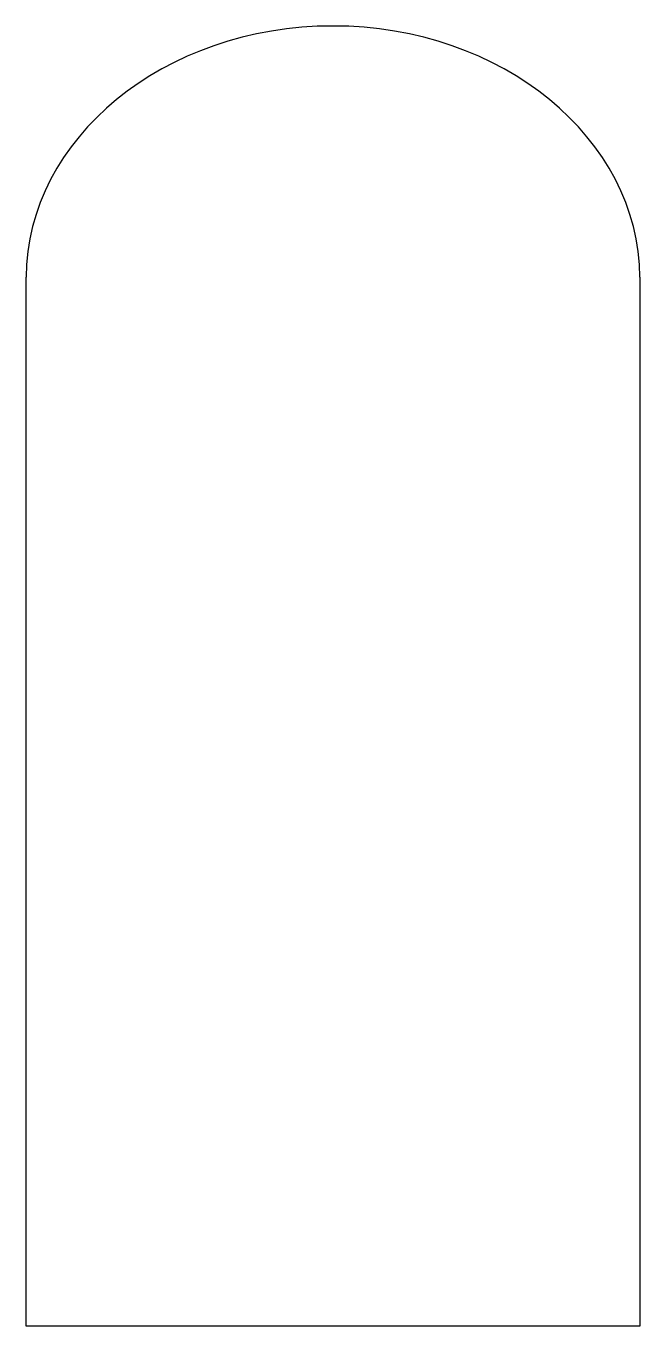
# Model space of a CAD drawing. Header units: centimetres. Extents: x -4.2 to 4.2, y -8.9 to 8.9.
import ezdxf

# ---------------------------------------------------------------- set-up
doc = ezdxf.new("R2010")
doc.units = ezdxf.units.CM
doc.header["$MEASUREMENT"] = 0
doc.layers.add('Camada 1', color=7, linetype='Continuous')

msp = doc.modelspace()

# ---------------------------------------------------------------- linework, layer by layer
at = {"layer": 'Camada 1'}
msp.add_open_spline([(-4.22764, 5.48898), (-4.22764, 5.48898), (-4.2273, 5.48898), (-4.2273, 5.48898), (-4.2273, 5.48898), (-4.21386, 7.40104), (-2.32611, 8.94822), (0.00005, 8.94822), (0.00005, 8.94822), (2.32629, 8.94822), (4.21404, 7.40104), (4.2274, 5.48898), (4.2274, 5.48898), (4.2274, 5.48898), (4.22764, 5.48898), (4.22764, 5.48898), (4.22764, 5.48898), (4.22764, 5.48898), (4.22764, 5.46855), (4.22764, 5.46855), (4.22764, 5.46855), (4.22764, 5.46855), (4.22764, -8.9482), (4.22764, -8.9482), (4.22764, -8.9482), (4.22764, -8.9482), (-4.22764, -8.9482), (-4.22764, -8.9482), (-4.22764, -8.9482), (-4.22764, -8.9482), (-4.22764, 5.46853), (-4.22764, 5.46853), (-4.22764, 5.46853), (-4.22764, 5.46853), (-4.22764, 5.48898), (-4.22764, 5.48898)], degree=3, knots=[0, 0, 0, 0, 0.1, 0.1, 0.1, 0.1, 0.2, 0.2, 0.2, 0.2, 0.3, 0.3, 0.3, 0.3, 0.4, 0.4, 0.4, 0.4, 0.5, 0.5, 0.5, 0.5, 0.6, 0.6, 0.6, 0.6, 0.7, 0.7, 0.7, 0.7, 0.8, 0.8, 0.8, 0.8, 1, 1, 1, 1], dxfattribs=at)

doc.saveas('drawing.dxf')
